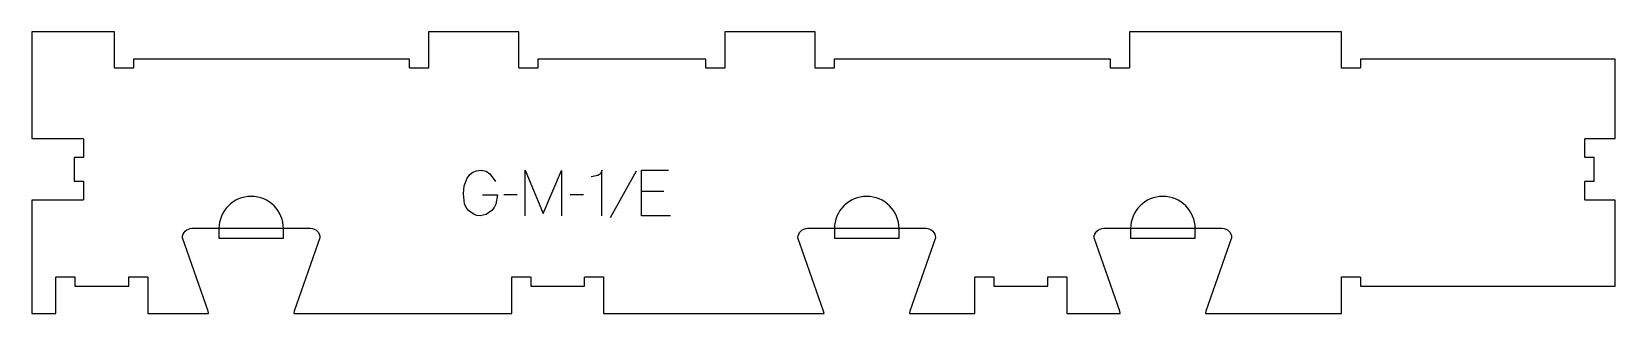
# Model space of a CAD drawing. Header units: millimetres. Extents: x -521 to 521, y -94 to 91.
import ezdxf

# ---------------------------------------------------------------- set-up
doc = ezdxf.new("R2010")
doc.units = ezdxf.units.MM
for name, color, linetype, true_color in [('1_ANYTOOL_1MMDEEP_LABELS_S', 2, 'Continuous', 0xffff00), ('4_ANYTOOL_CUTTHROUGH_OUTSI', 5, 'Continuous', 0x0000ff), ('5_ANYTOOL_HALF_MILL_9MM_IN', 3, 'Continuous', 0x00ff00)]:
    doc.layers.add(name, color=color, linetype=linetype, true_color=true_color)

msp = doc.modelspace()

# ---------------------------------------------------------------- linework, layer by layer
at = {"layer": '1_ANYTOOL_1MMDEEP_LABELS_S'}
for p, q in [((-123, -0.5), (-140.1, -31.2)), ((-201.3, -16.1), (-210.1, -16.2)), ((-157.8, -16.1), (-166.6, -16.2)), ((-104.9, -13.9), (-119.5, -13.9))]:
    msp.add_line(p, q, dxfattribs=at)
for points in [[(-224.2, -16.2), (-214.4, -16.2), (-215.4, -22.2), (-216.6, -24.5), (-218.1, -26.5), (-221.8, -29.1), (-225.8, -30), (-227.9, -29.8), (-229.8, -29.2), (-233.4, -26.5), (-234.9, -24.5), (-236, -22), (-236.8, -15.5), (-236.2, -10.2), (-234.2, -5.1), (-232.6, -2.8), (-230.6, -1.3), (-228.1, -0.3), (-225.1, 0), (-221.9, -0.6), (-219.3, -2.3), (-215.6, -7.4)], [(-196.2, -30), (-196.2, 0), (-184.2, -28.4), (-172.2, -0.1), (-172.2, -30)], [(-145.7, -30), (-145.7, 0), (-146, -1.1), (-146.5, -2), (-147.3, -2.8), (-148.3, -3.4), (-152.7, -4.3)], [(-100.6, -30), (-119.5, -30), (-119.5, 0), (-101.7, 0)]]:
    msp.add_lwpolyline(points, dxfattribs=at)
at = {"layer": '4_ANYTOOL_CUTTHROUGH_OUTSI'}
msp.add_lwpolyline([(-404.5, -94.2), (-404.8, -92.8), (-421.7, -44.5), (-421.7, -44.4, -0.414214), (-415.4, -38.2), (-337.4, -38.2, -0.414214), (-331.2, -44.4), (-331.2, -44.5), (-348.1, -92.8), (-348.3, -94.2), (-205, -94.2), (-205, -70.4, -0.414214), (-204.8, -70.2), (-192.8, -70.2, -0.414214), (-192.5, -70.4), (-192.5, -76.2), (-157, -76.2), (-157, -70.4, -0.414214), (-156.8, -70.2), (-144.8, -70.2, -0.414214), (-144.5, -70.4), (-144.5, -94.2), (0.6, -94.2), (0.3, -92.8), (-16.6, -44.5), (-16.6, -44.4, -0.414214), (-10.3, -38.2), (67.7, -38.2, -0.414214), (73.9, -44.4), (73.9, -44.5), (57, -92.8), (56.8, -94.2), (99.8, -94.2), (99.8, -70.4, -0.414214), (100.1, -70.2), (112.1, -70.2, -0.414214), (112.3, -70.4), (112.3, -76.2), (147.8, -76.2), (147.8, -70.4, -0.414214), (148.1, -70.2), (160.1, -70.2, -0.414214), (160.3, -70.4), (160.3, -94.2), (195.5, -94.2), (195.2, -92.8), (178.3, -44.5), (178.3, -44.4, -0.414214), (184.6, -38.2), (262.6, -38.2, -0.414214), (268.8, -44.4), (268.8, -44.5), (251.9, -92.8), (251.7, -94.2), (341, -94.2), (341, -70.4, -0.414214), (341.2, -70.2), (353.2, -70.2, -0.414214), (353.5, -70.4), (353.5, -76.2), (457.8, -76.2), (521.3, -76.2), (521.3, -19.6), (501.6, -19.6, -0.414366), (501.3, -19.4), (501.3, -7.4, -0.414061), (501.6, -7.1), (507.3, -7.1), (507.3, 8.4), (501.6, 8.4, -0.414061), (501.3, 8.6), (501.3, 20.6, -0.414366), (501.6, 20.9), (521.3, 20.9), (521.3, 73.3), (353.5, 73.3), (353.5, 67.6, -0.414214), (353.2, 67.3), (341.2, 67.3, -0.414214), (341, 67.6), (341, 91.3), (201.5, 91.3), (201.5, 67.6, -0.414214), (201.2, 67.3), (189.2, 67.3, -0.414214), (189, 67.6), (189, 73.3), (7.2, 73.3), (7.2, 67.6, -0.414214), (7, 67.3), (-5, 67.3, -0.414214), (-5.3, 67.6), (-5.3, 91.3), (-64.8, 91.3), (-64.8, 67.6, -0.414214), (-65, 67.3), (-77, 67.3, -0.414214), (-77.3, 67.6), (-77.3, 73.3), (-187.7, 73.3), (-187.7, 67.6, -0.414214), (-187.9, 67.3), (-199.9, 67.3, -0.414214), (-200.2, 67.6), (-200.2, 91.3), (-259.7, 91.3), (-259.7, 67.6, -0.414214), (-259.9, 67.3), (-271.9, 67.3, -0.414214), (-272.2, 67.6), (-272.2, 73.3), (-453.9, 73.3), (-453.9, 67.6, -0.414214), (-454.2, 67.3), (-466.2, 67.3, -0.414214), (-466.4, 67.6), (-466.4, 91.3), (-520.9, 91.3), (-520.9, 20.9), (-487.2, 20.9, -0.414366), (-486.9, 20.6), (-486.9, 8.6, -0.414061), (-487.2, 8.4), (-492.9, 8.4), (-492.9, -7.1), (-487.2, -7.1, -0.414061), (-486.9, -7.4), (-486.9, -19.4, -0.414366), (-487.2, -19.6), (-520.9, -19.6), (-520.9, -94.2), (-505, -94.2), (-505, -70.4, -0.414214), (-504.8, -70.2), (-492.8, -70.2, -0.414214), (-492.5, -70.4), (-492.5, -76.2), (-457, -76.2), (-457, -70.4, -0.414214), (-456.8, -70.2), (-444.8, -70.2, -0.414214), (-444.5, -70.4), (-444.5, -94.2)], format="xyb", close=True, dxfattribs=at)
at = {"layer": '5_ANYTOOL_HALF_MILL_9MM_IN'}
for points in [[(-355.2, -38.4, 1), (-397.7, -38.4), (-397.7, -44.7), (-355.2, -44.7)], [(49.9, -38.4, 1), (7.4, -38.4), (7.4, -44.7), (49.9, -44.7)], [(244.8, -38.4, 1), (202.3, -38.4), (202.3, -44.7), (244.8, -44.7)]]:
    msp.add_lwpolyline(points, format="xyb", close=True, dxfattribs=at)

doc.saveas('drawing.dxf')
